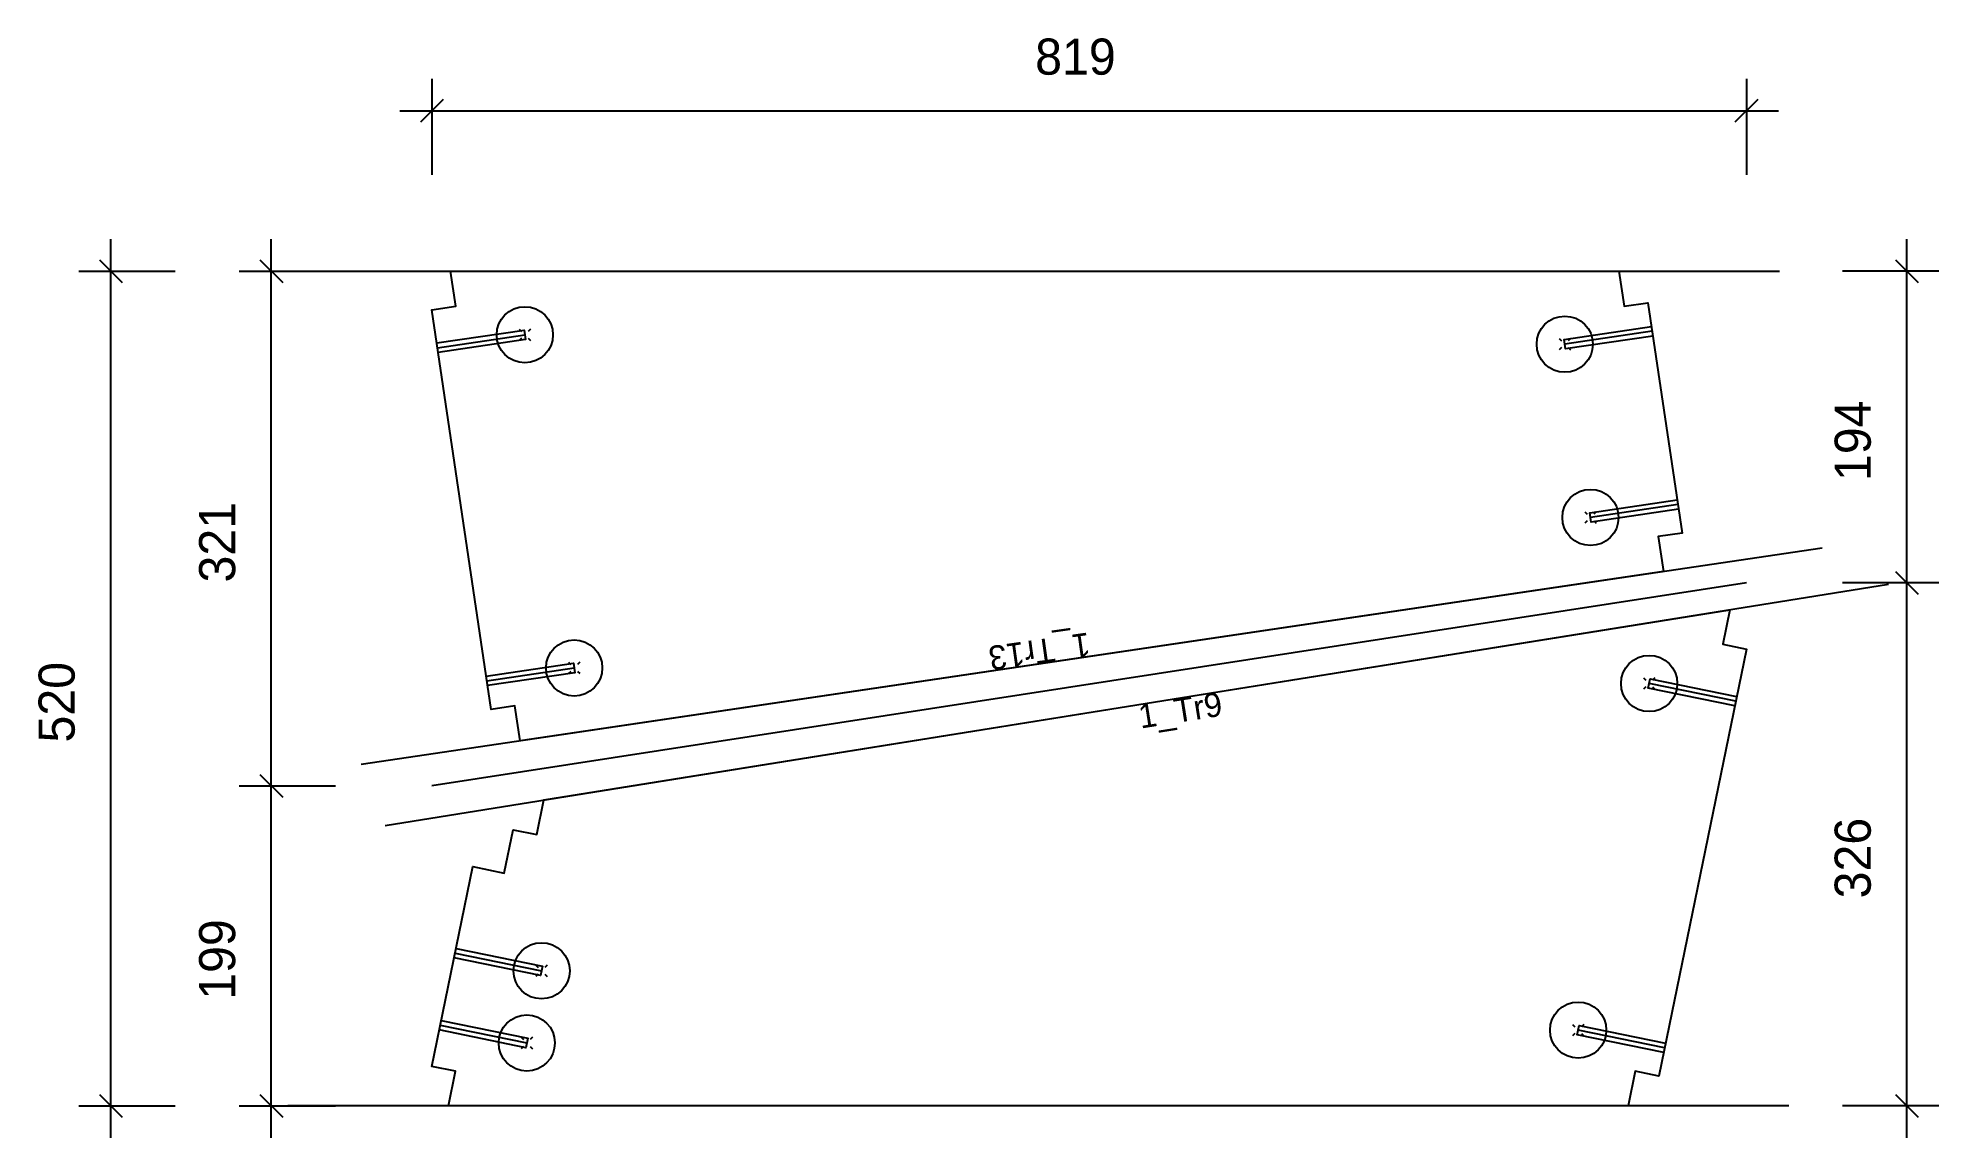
# Model space of a CAD drawing. Header units: millimetres. Extents: x -1064 to 120, y -20 to 665.
import ezdxf
from ezdxf.enums import TextEntityAlignment as Align

# ---------------------------------------------------------------- set-up
doc = ezdxf.new("R2010")
doc.units = ezdxf.units.MM
for name, color, linetype in [('CONTOUR', 7, 'CONTINUOUS'), ('CUT_SPLIT', 7, 'CONTINUOUS'), ('DIMLINES', 7, 'CONTINUOUS'), ('DIMLINESTEXT', 7, 'CONTINUOUS'), ('DRILLINGSOTHER', 7, 'CONTINUOUS'), ('DRILLINGSSIDE', 7, 'CONTINUOUS'), ('EXTRATREADBACKPROFILELINES', 7, 'CONTINUOUS'), ('EXTRATREADBACKPROFILELINESTEXT', 7, 'CONTINUOUS'), ('EXTRATREADFRONTPROFILELINES', 7, 'CONTINUOUS')]:
    doc.layers.add(name, color=color, linetype=linetype)

msp = doc.modelspace()

# ---------------------------------------------------------------- linework, layer by layer
at = {"layer": 'CONTOUR', "color": 0, "linetype": '0'}
for points in [[(-763.907, 227.422), (-767.13, 249.184), (-781.968, 246.987), (-818.85, 496.04), (-804.012, 498.237), (-807.235, 520), (-79.383, 520), (-76.16, 498.237), (-61.322, 500.435), (-40.059, 356.855), (-54.897, 354.658), (-51.675, 332.895), (-763.907, 227.422)], [(-10.279, 309.132), (-14.695, 287.58), (0, 284.569), (-54.504, 18.542), (-69.199, 21.552), (-73.615, 0), (-808.571, 0), (-804.155, 21.552), (-818.85, 24.563), (-793.34, 149.076), (-773.747, 145.062), (-768.214, 172.065), (-753.519, 169.055), (-749.104, 190.607), (-10.279, 309.132)]]:
    msp.add_lwpolyline(points, dxfattribs=at)
at = {"layer": 'CUT_SPLIT', "color": 1}
msp.add_line((0, 325.796), (-818.85, 199.39), dxfattribs=at)
at = {"layer": 'DIMLINES', "color": 0}
for p, q in [((-818.85, 640), (-818.85, 580)), ((0, 640), (0, 580)), ((-838.85, 620), (20, 620)), ((-811.779, 627.071), (-825.921, 612.929)), ((7.071, 627.071), (-7.071, 612.929)), ((-1018.85, -20), (-1018.85, 540)), ((-918.85, -20), (-918.85, 540)), ((100, -20), (100, 540)), ((-1025.921, 527.071), (-1011.779, 512.929)), ((-925.921, 527.071), (-911.779, 512.929)), ((92.929, 527.071), (107.071, 512.929)), ((-1038.85, 520), (-978.85, 520)), ((-938.85, 520), (-878.85, 520)), ((120, 520), (60, 520)), ((92.929, 332.867), (107.071, 318.725)), ((120, 325.796), (60, 325.796)), ((-925.921, 206.461), (-911.779, 192.319)), ((-938.85, 199.39), (-878.85, 199.39)), ((-1038.85, 0), (-978.85, 0)), ((-1025.921, 7.071), (-1011.779, -7.071)), ((-938.85, 0), (-878.85, 0)), ((-925.921, 7.071), (-911.779, -7.071)), ((120, 0), (60, 0)), ((92.929, 7.071), (107.071, -7.071))]:
    msp.add_line(p, q, dxfattribs=at)
at = {"layer": 'DRILLINGSOTHER', "color": 3}
for p, q in [((-763.06, 478.31), (-764.474, 476.896)), ((-764.473, 483.967), (-763.06, 482.553)), ((-757.403, 483.967), (-758.818, 482.553)), ((-758.818, 478.31), (-757.404, 476.896)), ((-116.626, 478.107), (-115.212, 476.693)), ((-109.556, 478.107), (-110.97, 476.693)), ((-115.213, 472.451), (-116.627, 471.036)), ((-110.971, 472.451), (-109.557, 471.036)), ((-100.637, 370.14), (-99.223, 368.725)), ((-93.567, 370.14), (-94.981, 368.725)), ((-99.224, 364.483), (-100.638, 363.068)), ((-94.982, 364.483), (-93.568, 363.068)), ((-733.733, 276.385), (-732.319, 274.971)), ((-726.663, 276.385), (-728.077, 274.971)), ((-732.32, 270.728), (-733.734, 269.314)), ((-728.078, 270.728), (-726.664, 269.314)), ((-62.647, 261.052), (-64.062, 259.638)), ((-64.061, 266.709), (-62.647, 265.295)), ((-56.991, 266.709), (-58.405, 265.295)), ((-58.405, 261.052), (-56.992, 259.638)), ((-754.032, 87.692), (-752.619, 86.278)), ((-746.962, 87.692), (-748.377, 86.278)), ((-752.619, 82.035), (-754.034, 80.621)), ((-748.377, 82.035), (-746.964, 80.621)), ((-108.307, 50.75), (-106.893, 49.336)), ((-101.237, 50.75), (-102.651, 49.336)), ((-761.833, 37.065), (-763.247, 35.65)), ((-763.246, 42.722), (-761.832, 41.307)), ((-757.591, 37.065), (-756.177, 35.65)), ((-756.176, 42.722), (-757.59, 41.307)), ((-106.894, 45.093), (-108.308, 43.679)), ((-102.652, 45.093), (-101.238, 43.679))]:
    msp.add_line(p, q, dxfattribs=at)
for centre in [(-760.939, 480.432), (-113.092, 474.572), (-97.103, 366.604), (-730.198, 272.85), (-60.526, 263.173), (-750.498, 84.156), (-104.772, 47.215), (-759.712, 39.186)]:
    msp.add_circle(centre, 17.5, dxfattribs=at)
at = {"layer": 'DRILLINGSSIDE', "color": 3}
for p, q in [((-815.346, 472.375), (-760.939, 480.432)), ((-58.685, 482.629), (-113.092, 474.572)), ((-42.696, 374.661), (-97.103, 366.604)), ((-784.605, 264.793), (-730.198, 272.85)), ((-6.645, 252.134), (-60.526, 263.173)), ((-804.379, 95.195), (-750.498, 84.156)), ((-813.592, 50.225), (-759.712, 39.186)), ((-50.892, 36.175), (-104.772, 47.215))]:
    msp.add_line(p, q, dxfattribs=at)
at = {"layer": 'DRILLINGSSIDE', "color": 3, "linetype": '3'}
for points in [[(-58.245, 479.661), (-112.652, 471.604), (-113.531, 477.54), (-59.124, 485.597)], [(-815.785, 475.342), (-761.378, 483.399), (-760.499, 477.464), (-814.906, 469.407)], [(-42.257, 371.693), (-96.663, 363.636), (-97.542, 369.572), (-43.136, 377.629)], [(-785.045, 267.76), (-730.638, 275.817), (-729.759, 269.882), (-784.166, 261.825)], [(-7.248, 249.195), (-61.128, 260.234), (-59.924, 266.112), (-6.043, 255.073)], [(-803.777, 98.134), (-749.896, 87.095), (-751.1, 81.217), (-804.981, 92.257)], [(-812.99, 53.164), (-759.109, 42.125), (-760.314, 36.247), (-814.195, 47.286)], [(-51.494, 33.236), (-105.374, 44.276), (-104.17, 50.153), (-50.289, 39.114)]]:
    msp.add_lwpolyline(points, dxfattribs=at)
at = {"layer": 'EXTRATREADBACKPROFILELINES', "color": 2}
for p, q in [((47.247, 347.544), (-862.828, 212.773)), ((-847.841, 174.767), (88.458, 324.972))]:
    msp.add_line(p, q, dxfattribs=at)
at = {"layer": 'EXTRATREADFRONTPROFILELINES', "color": 2}
for p, q in [((-907.235, 520), (20.617, 520)), ((26.385, 0), (-908.571, 0))]:
    msp.add_line(p, q, dxfattribs=at)

# ---------------------------------------------------------------- texts
at = {"layer": 'DIMLINESTEXT'}
msp.add_text('819', height=22.5, dxfattribs=at).set_placement((-443.028, 665), align=Align.TOP_LEFT)
for s, p in [('194', (55, 389.295)), ('321', (-963.85, 326.092)), ('520', (-1063.85, 226.397)), ('326', (55, 129.295)), ('199', (-963.85, 66.092))]:
    msp.add_text(s, height=22.5, rotation=90, dxfattribs=at).set_placement(p, align=Align.TOP_LEFT)
at = {"layer": 'EXTRATREADBACKPROFILELINESTEXT'}
for s, rotation, p in [('1_Tr13', 188, (-407.791, 280.158)), ('1_Tr9', 369, (-379.691, 249.87))]:
    msp.add_text(s, height=15, rotation=rotation, dxfattribs=at).set_placement(p, align=Align.TOP_LEFT)

doc.saveas('drawing.dxf')
